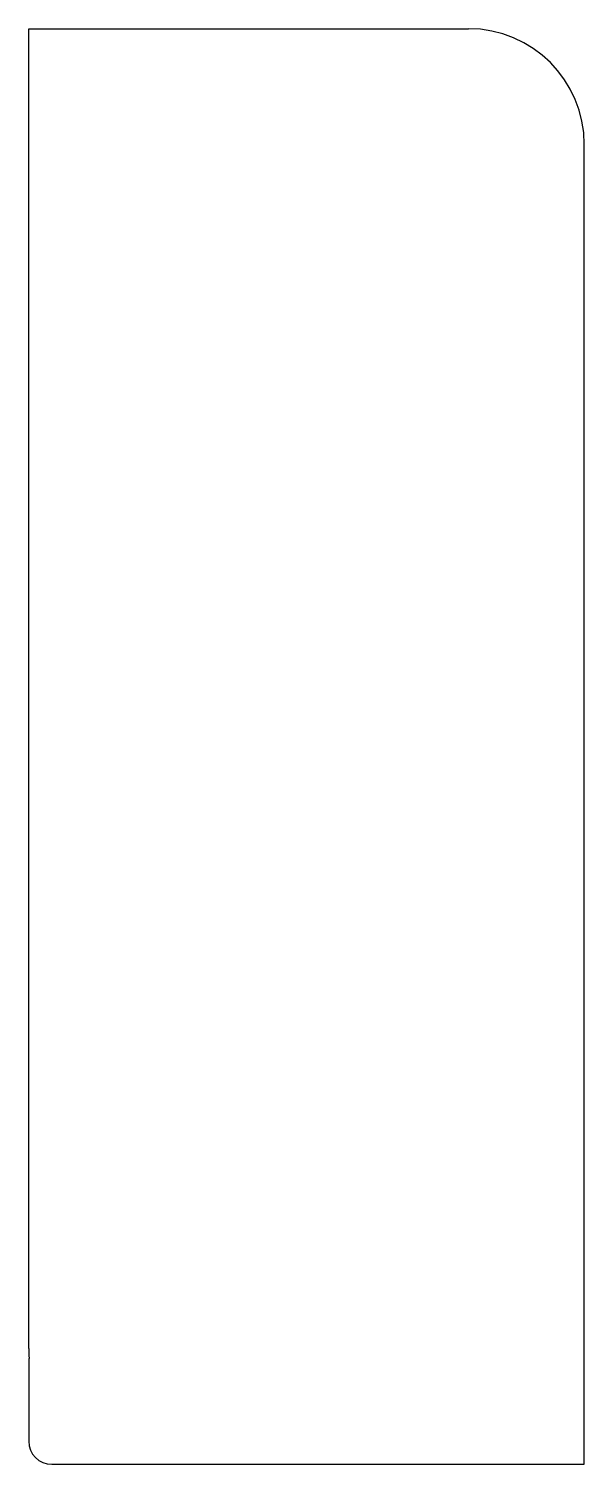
# Model space of a CAD drawing. Header units: millimetres. Extents: x 205 to 229, y -128.4 to -66.4.
import ezdxf

# ---------------------------------------------------------------- set-up
doc = ezdxf.new("R2010")
doc.units = ezdxf.units.MM

msp = doc.modelspace()

# ---------------------------------------------------------------- linework, layer by layer
for p, q in [((205, -66.41), (224, -66.41)), ((205, -123.41), (205, -66.41)), ((229, -128.41), (229, -71.41)), ((205, -124.01), (205, -127.41)), ((206, -128.41), (229, -128.41))]:
    msp.add_line(p, q)
for centre, radius, start, end in [((224, -71.41), 5, 0, 90), ((210, -123.41), 5, 180, 184.76142), ((206, -124.01), 1, 169.34084, 180), ((206, -127.41), 1, 180, 270)]:
    msp.add_arc(centre, radius, start, end)

doc.saveas('drawing.dxf')
